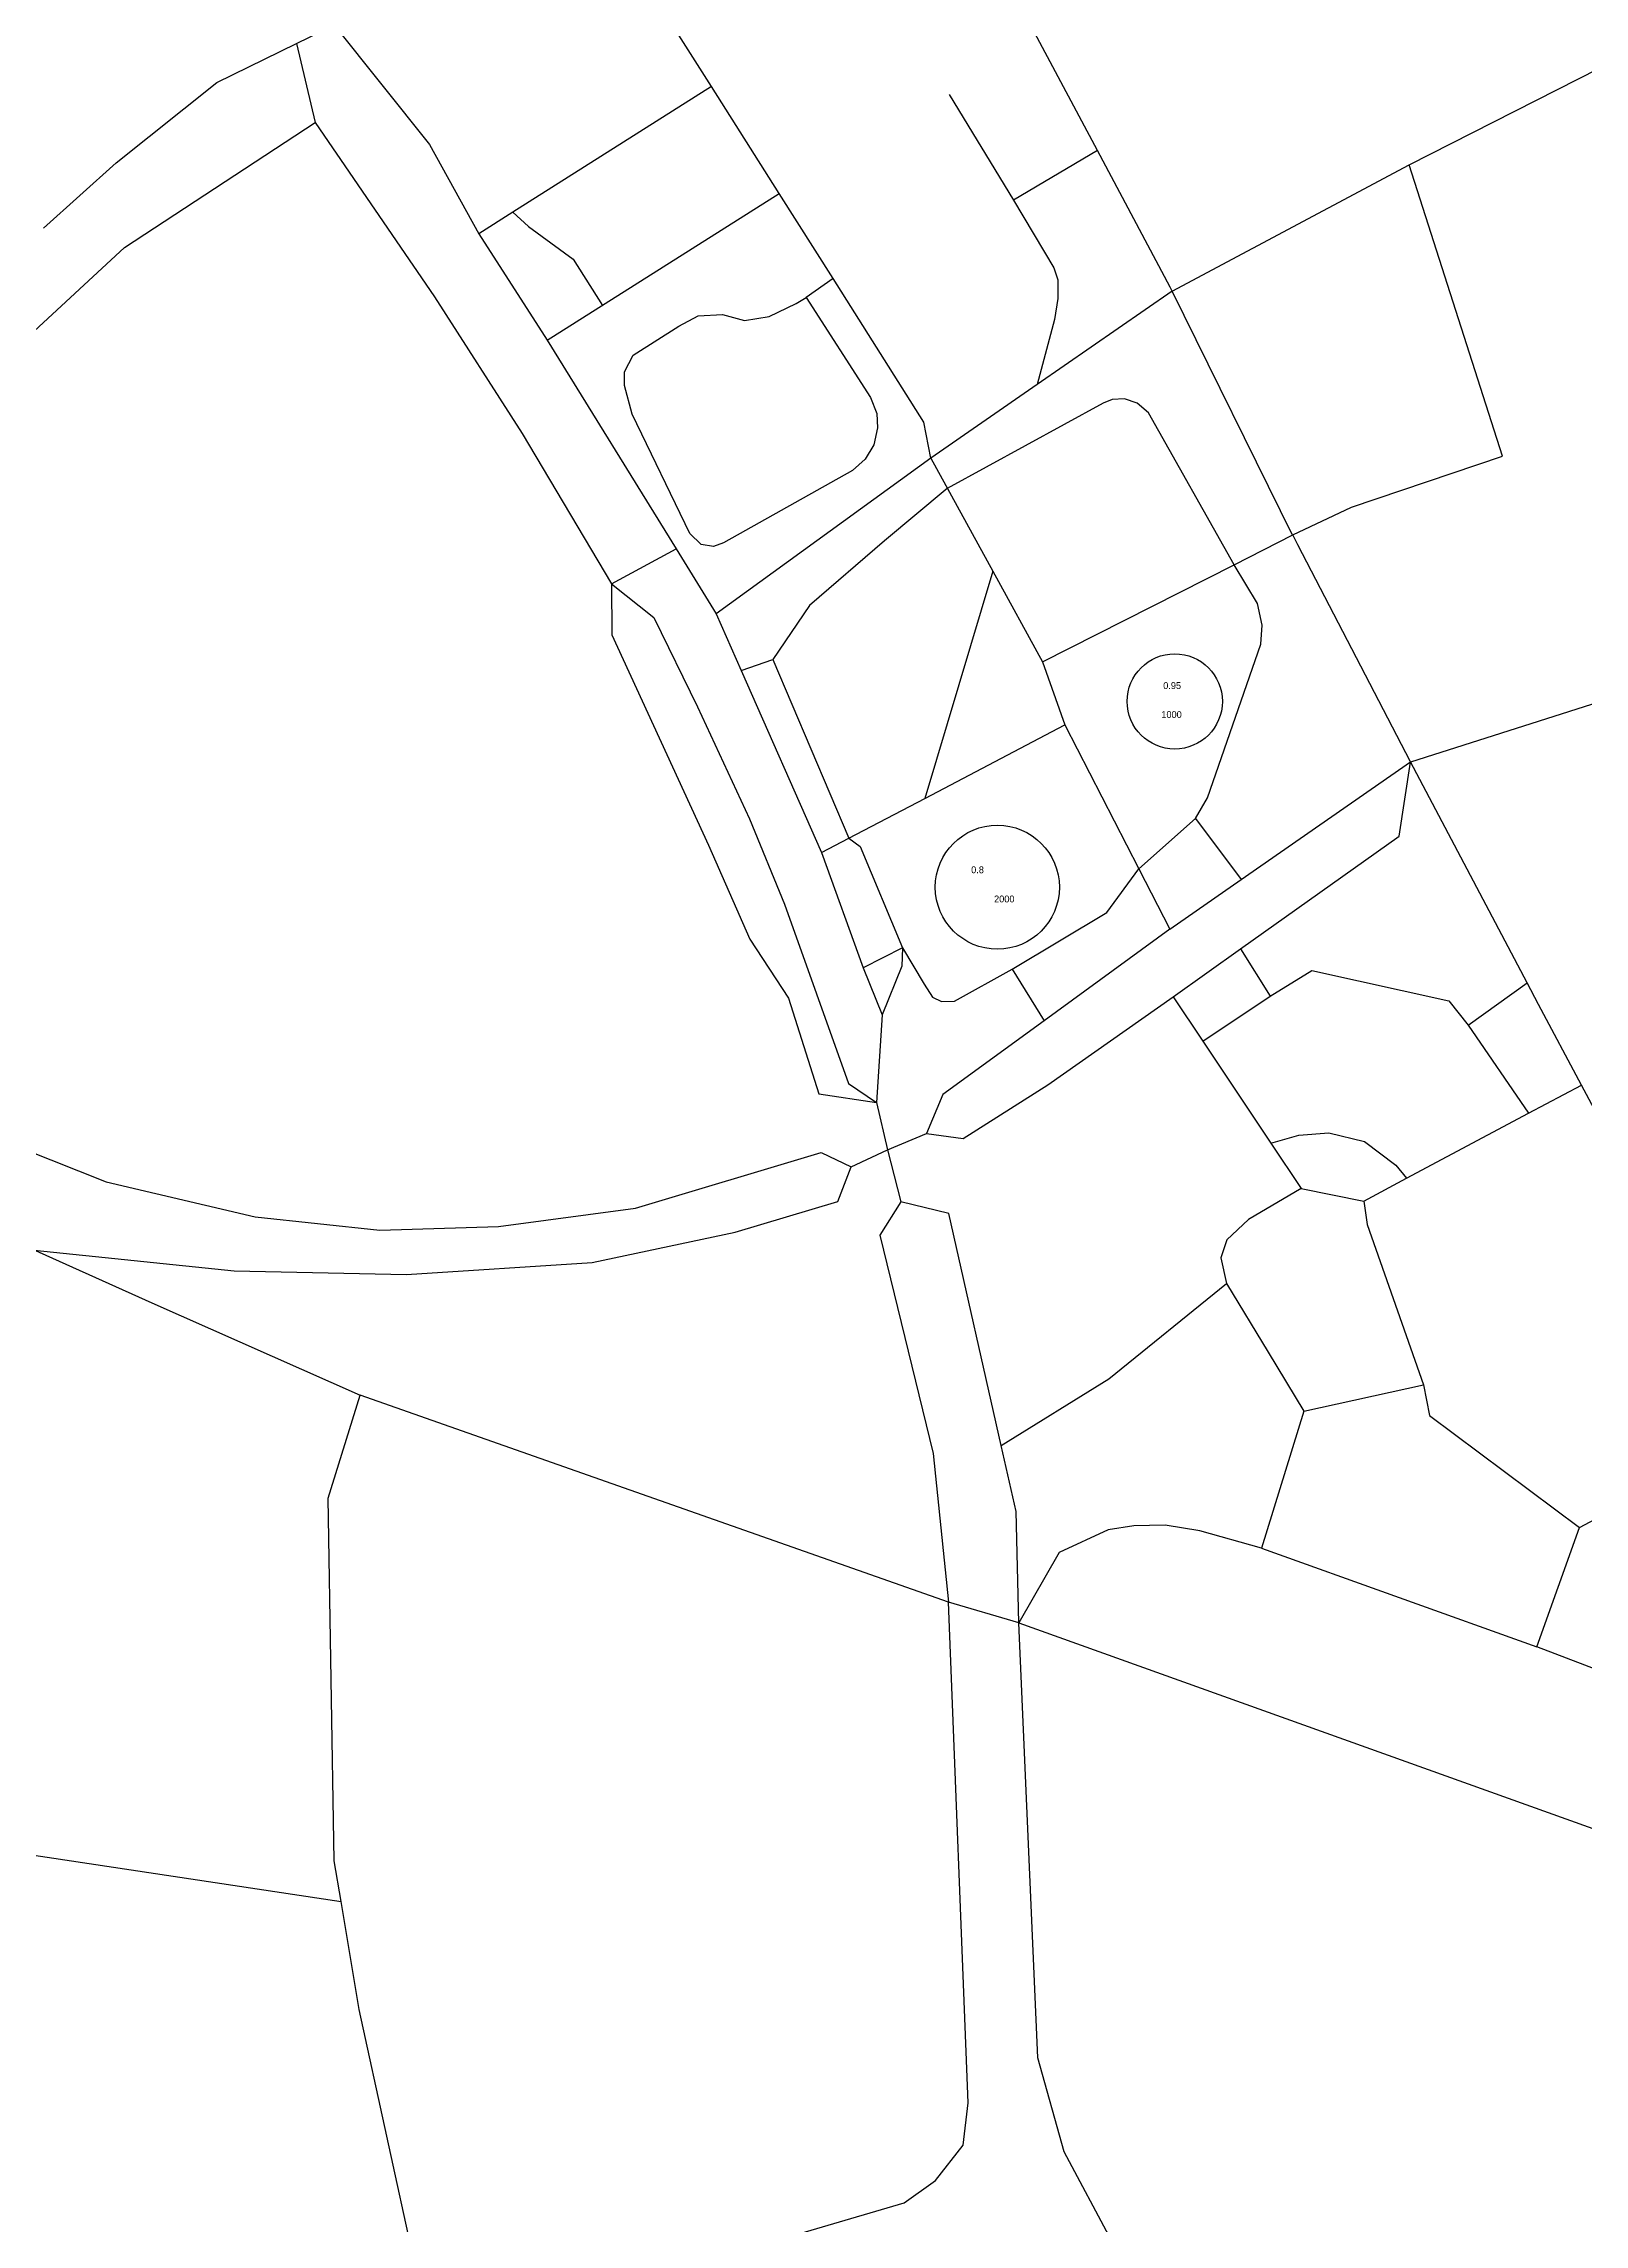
# Model space of a CAD drawing. Extents: x -1529 to 995, y -1183 to 807.
# Drawn here: x -409 to 153, y -504 to 291 of the extents above; entities that cross this region are included whole.
import ezdxf

# ---------------------------------------------------------------- set-up
doc = ezdxf.new("R2010")
doc.units = 0
for name, color, linetype in [('BUILDING', 1, 'CONTINUOUS'), ('DINING', 81, 'CONTINUOUS'), ('PATH', 40, 'CONTINUOUS')]:
    doc.layers.add(name, color=color, linetype=linetype)

msp = doc.modelspace()

# ---------------------------------------------------------------- linework, layer by layer
at = {"layer": 'BUILDING'}
for centre, radius in [((3.47, 51.35), 17.34), ((-61.15, -16.34), 22.6)]:
    msp.add_circle(centre, radius, dxfattribs=at)
at = {"layer": 'PATH'}
for points in [[(-24.7, 252.13), (-54.29, 307.76), (-69.95, 340.25)], [(-165.31, 275.41), (-190.99, 315.97)], [(88.82, 246.91), (211.95, 309.54)], [(-316.44, 291.03), (-302.76, 297.73)], [(-302.76, 297.73), (-268.03, 254.32), (-250.01, 221.74)], [(-408.54, 223.77), (-382.12, 247.62), (-345.4, 276.83), (-316.44, 291.03)], [(-316.44, 291.03), (-309.64, 262.34)], [(-165.31, 275.41), (-237.61, 229.6)], [(-140.63, 236.43), (-165.31, 275.41)], [(-78.67, 272.53), (-55.22, 234)], [(-444.88, 155.9), (-379.08, 216.71), (-309.64, 262.34)], [(-309.64, 262.34), (-266.22, 198.82), (-234.24, 148.92), (-201.67, 94.23)], [(-24.7, 252.13), (-55.22, 234)], [(2.52, 200.85), (1.83, 202.25), (-24.7, 252.13)], [(2.52, 200.85), (88.82, 246.91)], [(46.49, 112), (67.86, 122.19), (122.83, 140.72), (88.82, 246.91)], [(-225.08, 182.97), (-140.63, 236.43)], [(-120.98, 205.39), (-140.63, 236.43)], [(-55.22, 234), (-40.55, 209.31), (-39.18, 204.94), (-39.18, 198.17), (-40.39, 190.54), (-46.62, 166.83)], [(-237.61, 229.6), (-250.01, 221.74)], [(-237.61, 229.6), (-231.97, 224.37), (-215.65, 212.48), (-205.01, 195.67)], [(-250.01, 221.74), (-225.08, 182.97)], [(-120.98, 205.39), (-130.81, 198.57)], [(-85.43, 139.96), (-87.91, 153.15), (-120.98, 205.39)], [(2.52, 200.85), (-46.62, 166.83)], [(46.38, 111.95), (2.52, 200.85)], [(-130.81, 198.57), (-107.41, 162.05), (-105.08, 156.26), (-104.84, 150.99), (-106.19, 144.81), (-109.29, 139.66), (-113.91, 135.49), (-160.86, 109.16), (-164.56, 107.76), (-169.04, 108.55), (-173.11, 112.51), (-194.16, 156.02), (-197.02, 166.41), (-196.92, 171.46), (-193.79, 177.51), (-177.23, 188.06), (-170.17, 191.85), (-161.23, 192.36), (-153.23, 190.2), (-144.33, 191.62), (-134.47, 196.3), (-130.81, 198.57)], [(-225.08, 182.97), (-178.16, 106.97)], [(-46.62, 166.83), (-85.43, 139.96)], [(25.11, 101.16), (-6.05, 156.5), (-10.29, 159.98), (-14.85, 161.59), (-19.3, 161.36), (-22.63, 160.08), (-79.38, 128.94)], [(-85.43, 139.96), (-163.52, 83.25)], [(-85.43, 139.96), (-62.85, 98.83)], [(-79.38, 128.94), (-102.25, 109.9), (-129.55, 86.3), (-142.95, 66.62)], [(25.11, 101.16), (46.47, 111.99)], [(89.29, 29.29), (48.23, 108.43), (46.47, 111.99)], [(-201.67, 94.23), (-178.16, 106.97)], [(-178.16, 106.97), (-163.52, 83.25)], [(-62.85, 98.83), (-87.63, 15.97)], [(-62.85, 98.83), (-44.7, 65.75)], [(-44.7, 65.75), (25.11, 101.16)], [(10.97, 8.64), (15.36, 16.16), (34.8, 72.24), (35.26, 79.09), (33.55, 87.02), (25.11, 101.16)], [(311.88, 100.14), (89.33, 29.21)], [(-201.67, 94.23), (-186.32, 81.98), (-170.43, 49.42), (-151.47, 8.59), (-138.64, -22.54), (-115.42, -87.89), (-105.23, -94.78)], [(-201.67, 94.23), (-201.53, 75.58), (-166.34, -0.98), (-151.37, -35.26), (-137.19, -56.76), (-126.17, -91.65), (-105.23, -94.78)], [(-163.52, 83.25), (-154.42, 62.62)], [(-154.42, 62.62), (-142.95, 66.62)], [(-142.95, 66.62), (-115.22, 1.49)], [(-44.7, 65.75), (-36.61, 42.77)], [(-154.42, 62.62), (-125.16, -3.74)], [(-87.63, 15.97), (-36.61, 42.77)], [(-36.61, 42.77), (-9.6, -9.61)], [(27.42, -38.8), (85.2, 2.3), (89.33, 29.21)], [(27.62, -13.58), (89.29, 29.29)], [(131.78, -51.23), (89.29, 29.29)], [(-115.22, 1.49), (-87.63, 15.97)], [(-9.6, -9.61), (10.97, 8.64)], [(10.97, 8.64), (27.62, -13.58)], [(-125.16, -3.74), (-115.22, 1.49)], [(-115.22, 1.49), (-111.14, -1.53), (-95.65, -38.42)], [(-125.16, -3.74), (-110.01, -45.67)], [(-55.71, -46.21), (-21.23, -25.54), (-9.6, -9.61)], [(-9.6, -9.61), (1.72, -31.58)], [(1.72, -31.58), (27.62, -13.58)], [(1.72, -31.58), (-44.16, -65.02)], [(-95.65, -38.42), (-110.01, -45.67)], [(-95.65, -38.42), (-95.97, -45.15), (-103.15, -62.84)], [(-95.65, -38.42), (-87.79, -51.69), (-84.74, -56.36), (-81.56, -57.99), (-76.78, -57.87), (-55.71, -46.21)], [(2.89, -56.25), (27.43, -38.79)], [(27.43, -38.79), (38.19, -56.08)], [(-110.01, -45.67), (-103.15, -62.84)], [(-55.71, -46.21), (-44.16, -65.02)], [(38.19, -56.08), (53.43, -46.73), (103.25, -57.71), (110.3, -66.56)], [(110.3, -66.56), (131.78, -51.23)], [(151.56, -88.43), (135.95, -59.13), (131.78, -51.23)], [(-531.39, -58.38), (-446.38, -99.63), (-385.8, -123.73), (-331.53, -136.5), (-286.12, -141.36), (-242.82, -139.91), (-193, -133.29), (-125.28, -113.03), (-114.43, -118.23)], [(-103.15, -62.84), (-105.23, -94.78)], [(-87.02, -106.07), (-73.67, -107.86), (-42.78, -88.37), (2.89, -56.25)], [(2.89, -56.25), (13.68, -72.43)], [(13.68, -72.43), (38.19, -56.08)], [(-44.16, -65.02), (-81.07, -91.91), (-87.02, -106.07)], [(110.3, -66.56), (132.27, -98.7)], [(13.68, -72.43), (38.49, -109.64)], [(-538.04, -91.92), (-369.16, -167.84), (-293.26, -201.44)], [(-105.23, -94.78), (-101.23, -111.98)], [(132.27, -98.7), (151.56, -88.43)], [(218.32, -213.77), (169.28, -121.67), (151.56, -88.43)], [(87.91, -122.35), (132.27, -98.7)], [(-101.23, -111.98), (-87.02, -106.07)], [(38.49, -109.64), (48.64, -106.66), (59.6, -105.8), (72.56, -109.04), (84, -117.68), (87.91, -122.35)], [(38.49, -109.64), (49.48, -126.12)], [(-412, -148.58), (-339.14, -156.14), (-276.35, -157.5), (-208.78, -153.09), (-156.68, -142.08), (-119.3, -130.86), (-114.43, -118.23)], [(-114.43, -118.23), (-101.23, -111.98)], [(-101.23, -111.98), (-96.33, -130.93)], [(49.48, -126.12), (30.34, -137.37), (22.45, -144.78), (20.25, -151.38), (22.26, -160.77)], [(49.48, -126.12), (72.27, -130.68)], [(72.27, -130.68), (87.91, -122.35)], [(-96.33, -130.93), (-104.02, -143.09), (-84.52, -222.74), (-78.92, -276.85)], [(-59.72, -219.76), (-78.83, -135.22), (-96.33, -130.93)], [(72.27, -130.68), (73.52, -139.22), (94.02, -197.68)], [(-59.72, -219.76), (-20.57, -195.51), (22.26, -160.77)], [(22.26, -160.77), (37.43, -185.75), (50.52, -207.31)], [(50.52, -207.31), (94.02, -197.68)], [(94.02, -197.68), (96.28, -208.79), (150.85, -249.7)], [(-300.19, -385.96), (-302.68, -371.07), (-304.91, -238.96), (-293.26, -201.44)], [(-78.92, -276.85), (-293.26, -201.44)], [(50.52, -207.31), (35, -257.2)], [(150.85, -249.7), (218.32, -213.77)], [(-53.35, -284.36), (-54.28, -243.84), (-59.72, -219.76)], [(35, -257.2), (12.59, -250.87), (-0.05, -248.8), (-11.51, -249.09), (-20.82, -250.48), (-38.69, -258.77), (-53.35, -284.36)], [(135.29, -293.14), (150.85, -249.7)], [(35, -257.2), (135.29, -293.14)], [(-263.64, -557.58), (-226.45, -534.39), (-95.13, -495.67), (-83.65, -487.52), (-73.67, -474.74), (-71.84, -459.31), (-78.92, -276.85)], [(-53.35, -284.36), (-78.92, -276.85)], [(-53.35, -284.36), (332.21, -422.54)], [(32.18, -649.55), (31.32, -619.07), (-19.43, -509.73), (-36.85, -477.12), (-46.38, -442.87), (-53.35, -284.36)], [(284.02, -340.77), (263.47, -342.13), (135.29, -293.14), (135.29, -293.14)], [(-545.01, -348.94), (-300.19, -385.96)], [(-263.64, -557.58), (-273.48, -517.56), (-293.62, -425.26), (-300.19, -385.96)]]:
    msp.add_lwpolyline(points, dxfattribs=at)

# ---------------------------------------------------------------- texts
at = {"layer": 'BUILDING'}
for s, p in [('1000', (-1.43, 45.32)), ('2000', (-62.35, -21.88))]:
    msp.add_text(s, height=2.5, dxfattribs=at).set_placement(p)
at = {"layer": 'DINING'}
for s, p in [('0.95', (-0.75, 55.87)), ('0.8', (-70.7, -11.25))]:
    msp.add_text(s, height=2.5, dxfattribs=at).set_placement(p)

doc.saveas('drawing.dxf')
